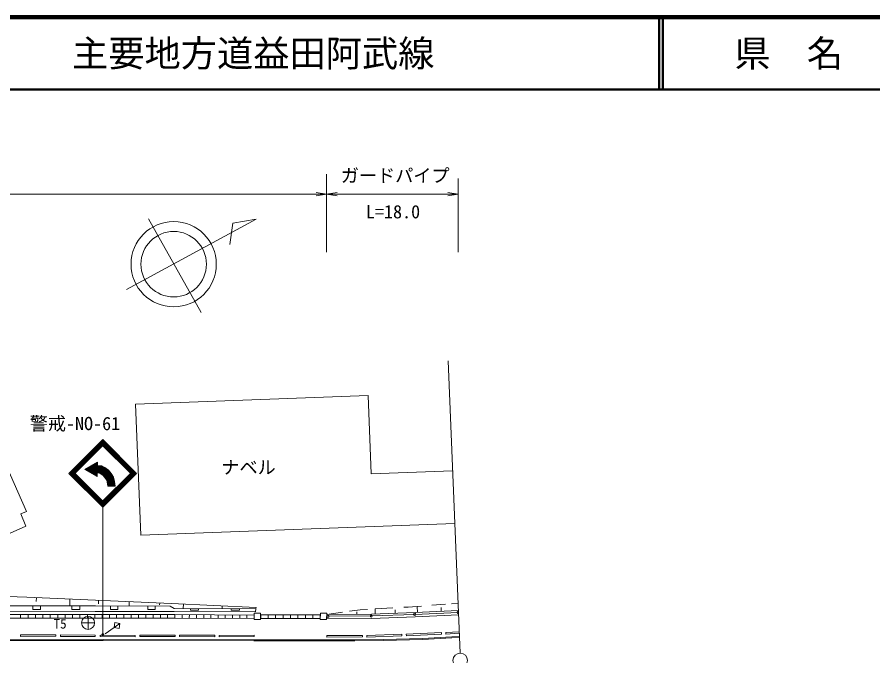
# Model space of a CAD drawing. Units: millimetres, scale not verified. Extents: x 40000 to 680000, y 20000 to 380000.
# Drawn here: x 209147 to 327242, y 291851 to 380000 of the extents above; entities that cross this region are included whole.
import ezdxf
from ezdxf.enums import TextEntityAlignment as Align

# ---------------------------------------------------------------- set-up
doc = ezdxf.new("R2010")
doc.units = ezdxf.units.MM
doc.header["$LTSCALE"] = 1000
for name, color, linetype, lineweight in [('M-BGD', 7, 'Continuous', 13), ('M-BMK-SRVR', 3, 'Continuous', 13), ('M-STR-HTXT', 7, 'Continuous', 13), ('M-STR-STR3', 7, 'Continuous', 13), ('M-STR-STRC', 7, 'Continuous', 13), ('M-TTL', 2, 'Continuous', 140), ('M-TTL-LINE', 7, 'Continuous', 50)]:
    doc.layers.add(name, color=color, linetype=linetype, lineweight=lineweight)
doc.layers.add('M-TTL-TXT', color=7, linetype='Continuous')
doc.styles.add('ＭＳ ゴシック', font='')
doc.styles.get('ＭＳ ゴシック').set_extended_font_data('MS Gothic')

# ---------------------------------------------------------------- blocks, each defined once
blk = doc.blocks.new('open_arrow')
at = {"color": 0, "linetype": 'Continuous', "lineweight": -2}
blk.add_lwpolyline([(7.5, 1.25), (0, 0), (7.5, -1.25)], dxfattribs=at)
blk = doc.blocks.new('filled_dot')
at = {"color": 0, "linetype": 'Continuous', "lineweight": -2, "const_width": 1.25}
blk.add_lwpolyline([(-0.625, 0, 1), (0.625, 0, 1)], format="xyb", close=True, dxfattribs=at)

msp = doc.modelspace()

# ---------------------------------------------------------------- linework, layer by layer
at = {"layer": 'M-BGD'}
for p, q in [((257574, 327805), (225502, 326591)), ((257574, 327805), (258018, 316953)), ((225502, 326591), (226242, 308502)), ((207548, 318366), (210463, 311798)), ((258018, 316953), (269237, 317378)), ((210463, 311798), (209644, 311431)), ((209644, 311431), (210341, 309745)), ((210341, 309745), (201148, 305641)), ((226242, 308502), (269552, 310142)), ((210507, 299944), (181558, 301159)), ((230449, 299071), (210507, 299944)), ((211799, 299361), (211822, 299886)), ((216400, 298759), (216440, 299684)), ((220367, 299025), (220388, 299511)), ((224600, 298768), (224624, 299326)), ((228817, 298896), (228827, 299142)), ((242113, 298544), (230449, 299071)), ((232057, 298370), (232086, 298997)), ((268274, 298968), (266356, 298830)), ((269978, 299090), (269069, 299025)), ((219899, 297986), (198325, 298024)), ((198333, 298773), (219960, 298756)), ((211309, 298263), (211309, 298763)), ((212390, 298262), (211309, 298263)), ((212390, 298262), (212391, 298762)), ((216716, 298258), (216716, 298758)), ((217797, 298257), (216716, 298258)), ((217797, 298257), (217797, 298757)), ((230836, 297979), (219899, 297986)), ((219960, 298756), (230281, 298731)), ((222023, 298251), (222024, 298751)), ((223055, 298248), (222023, 298251)), ((223055, 298248), (223056, 298748)), ((227183, 298239), (227185, 298739)), ((228215, 298236), (227183, 298239)), ((228215, 298236), (228217, 298736)), ((230281, 298731), (230815, 298376)), ((230815, 298376), (242075, 298326)), ((242048, 297944), (230836, 297979)), ((233066, 298177), (233067, 298366)), ((234192, 298172), (233066, 298177)), ((234192, 298172), (234193, 298361)), ((237432, 298347), (237451, 298755)), ((238696, 298165), (238697, 298341)), ((239822, 298160), (238696, 298165)), ((239822, 298160), (239823, 298336)), ((241871, 297746), (241867, 296870)), ((242745, 297742), (241871, 297746)), ((242075, 298326), (242048, 297944)), ((242075, 298326), (242113, 298544)), ((242742, 296867), (242745, 297742)), ((251004, 297751), (250990, 296870)), ((251876, 297737), (251004, 297751)), ((251862, 296856), (251876, 297737)), ((254039, 297870), (251892, 297573)), ((251892, 297573), (258057, 297628)), ((256466, 298207), (255029, 298008)), ((256021, 297919), (256024, 297610)), ((257508, 298268), (256466, 298207)), ((258057, 297628), (264070, 297827)), ((258541, 298328), (258564, 297645)), ((260979, 298471), (258553, 298329)), ((261303, 298199), (261319, 297736)), ((263103, 298596), (262521, 298562)), ((264955, 298729), (263103, 298596)), ((264016, 297573), (270029, 297850)), ((264070, 297827), (270039, 298095)), ((264376, 298687), (264414, 297843)), ((267662, 298541), (267687, 297990)), ((198380, 297073), (219862, 297071)), ((198381, 297573), (219863, 297571)), ((209633, 297072), (209633, 297572)), ((210656, 297072), (210656, 297572)), ((211679, 297072), (211679, 297572)), ((212702, 297072), (212702, 297572)), ((213725, 297071), (213725, 297571)), ((214748, 297071), (214748, 297571)), ((215771, 297071), (215771, 297571)), ((216794, 297071), (216794, 297571)), ((217817, 297071), (217817, 297571)), ((218839, 297071), (218840, 297571)), ((219862, 297071), (219862, 297571)), ((219862, 297071), (219863, 297571)), ((219862, 297071), (230925, 297065)), ((219863, 297571), (230927, 297565)), ((220868, 297070), (220868, 297570)), ((221874, 297070), (221874, 297570)), ((222879, 297069), (222880, 297569)), ((223885, 297069), (223885, 297569)), ((224891, 297068), (224891, 297568)), ((225896, 297067), (225897, 297567)), ((226902, 297067), (226902, 297567)), ((227908, 297066), (227908, 297566)), ((228913, 297066), (228914, 297566)), ((229919, 297065), (229919, 297565)), ((230925, 297065), (230925, 297565)), ((230925, 297065), (230928, 297565)), ((230925, 297065), (241850, 296991)), ((230927, 297565), (241853, 297491)), ((231918, 297058), (231921, 297558)), ((232911, 297051), (232915, 297551)), ((233904, 297045), (233908, 297545)), ((234897, 297038), (234901, 297538)), ((235891, 297031), (235894, 297531)), ((236884, 297025), (236887, 297525)), ((237877, 297018), (237880, 297518)), ((238870, 297011), (238873, 297511)), ((239863, 297004), (239867, 297504)), ((240856, 296998), (240860, 297498)), ((241850, 296991), (241853, 297491)), ((241867, 296870), (242742, 296867)), ((242771, 297504), (250978, 297511)), ((242772, 297004), (242771, 297504)), ((242772, 297004), (250979, 297011)), ((243797, 297005), (243797, 297505)), ((244823, 297006), (244823, 297506)), ((245849, 297006), (245849, 297506)), ((246875, 297007), (246875, 297507)), ((247901, 297008), (247900, 297508)), ((248927, 297009), (248926, 297509)), ((249953, 297010), (249952, 297510)), ((250979, 297011), (250978, 297511)), ((250990, 296870), (251862, 296856)), ((251898, 296973), (258070, 297028)), ((252035, 297313), (258009, 297364)), ((258009, 297364), (264016, 297573)), ((258070, 297028), (264093, 297228)), ((264093, 297228), (270077, 297496)), ((221005, 294133), (195849, 294144)), ((209635, 294740), (214491, 294752)), ((209636, 294540), (209635, 294740)), ((214492, 294552), (209636, 294540)), ((214491, 294752), (214492, 294552)), ((215121, 294548), (215122, 294748)), ((219935, 294531), (215121, 294548)), ((215122, 294748), (219935, 294731)), ((219935, 294731), (219935, 294531)), ((220592, 294512), (220593, 294712)), ((225459, 294486), (220592, 294512)), ((220593, 294712), (225460, 294686)), ((241817, 294075), (221005, 294133)), ((225460, 294686), (225459, 294486)), ((226059, 294506), (226059, 294706)), ((226059, 294706), (230941, 294706)), ((230941, 294506), (226059, 294506)), ((230941, 294706), (230941, 294506)), ((231557, 294520), (231558, 294720)), ((236427, 294490), (231557, 294520)), ((231558, 294720), (236428, 294690)), ((236428, 294690), (236427, 294490)), ((237049, 294686), (241879, 294705)), ((237050, 294486), (237049, 294686)), ((241880, 294505), (237050, 294486)), ((255771, 294071), (241817, 294075)), ((241879, 294705), (241880, 294505)), ((251880, 294644), (256793, 294684)), ((251881, 294444), (251880, 294644)), ((256794, 294484), (251881, 294444)), ((259710, 294109), (255771, 294071)), ((256793, 294684), (256794, 294484)), ((257395, 294648), (262250, 294826)), ((257402, 294448), (257395, 294648)), ((262257, 294626), (257402, 294448)), ((265090, 294259), (259710, 294109)), ((265096, 294109), (259712, 293959)), ((262250, 294826), (262257, 294626)), ((262858, 294835), (267711, 295057)), ((262868, 294635), (262858, 294835)), ((267720, 294857), (262868, 294635)), ((269146, 294476), (265090, 294259)), ((269154, 294326), (265096, 294109)), ((267711, 295057), (267720, 294857)), ((270157, 295180), (268315, 295068)), ((268327, 294869), (268315, 295068)), ((270149, 294979), (268327, 294869)), ((270188, 294556), (269146, 294476)), ((270180, 294405), (269157, 294326)), ((221005, 293983), (195849, 293994)), ((241817, 293925), (221005, 293983)), ((255771, 293921), (241817, 293925)), ((259712, 293959), (255771, 293921))]:
    msp.add_line(p, q, dxfattribs=at)
for centre in [(264016, 297573), (252035, 297313), (258009, 297364)]:
    msp.add_circle(centre, 150, dxfattribs=at)
msp.add_arc((270029, 297850), 150, 88.34137, 279.94311, dxfattribs=at)
at = {"layer": 'M-BMK-SRVR'}
for p, q in [((224222, 342394), (242158, 352118)), ((227261, 352178), (234553, 339249)), ((242158, 352118), (238913, 351564)), ((238913, 351564), (238502, 348632)), ((268629, 332562), (270280, 292224)), ((218932, 295509), (218932, 297309)), ((219832, 296409), (218032, 296409))]:
    msp.add_line(p, q, dxfattribs=at)
for centre, radius in [((230753, 345905), 5885), ((230753, 345905), 4520), ((218932, 296409), 900), ((270295, 291224), 1000)]:
    msp.add_circle(centre, radius, dxfattribs=at)
at = {"layer": 'M-STR-STR3'}
for p, q in [((251855, 347578), (251855, 358336)), ((270029, 347578), (270029, 357736)), ((70187, 355578), (251855, 355578)), ((251855, 355578), (270029, 355578))]:
    msp.add_line(p, q, dxfattribs=at)
at = {"layer": 'M-STR-STRC'}
for p, q in [((216303, 317041), (220970, 321708)), ((216445, 317041), (220970, 321566)), ((216586, 317041), (220970, 321425)), ((216728, 317041), (220970, 321283)), ((220970, 321708), (225637, 317041)), ((220970, 321566), (225496, 317041)), ((220970, 321425), (225354, 317041)), ((220970, 321283), (225213, 317041)), ((216798, 316970), (221041, 321213)), ((216869, 316899), (221112, 321142)), ((216940, 316828), (221182, 321071)), ((220758, 321071), (225001, 316828)), ((220829, 321142), (225072, 316899)), ((220900, 321213), (225142, 316970)), ((220251, 318605), (218490, 317588)), ((218651, 317495), (218651, 317682)), ((218751, 317437), (218751, 317739)), ((218851, 317380), (218851, 317797)), ((218951, 317322), (218951, 317855)), ((219051, 317264), (219051, 317912)), ((219151, 317206), (219151, 317970)), ((220251, 318605), (219221, 317575)), ((219251, 317149), (219251, 318028)), ((219351, 317091), (219351, 318086)), ((219451, 317033), (219451, 318143)), ((219551, 316975), (219551, 318201)), ((219651, 316918), (219651, 318259)), ((219751, 316860), (219751, 318317)), ((219851, 316802), (219851, 318374)), ((219951, 316845), (219951, 318432)), ((220051, 316745), (220051, 318490)), ((220151, 316645), (220151, 318548)), ((220151, 318011), (220752, 317974)), ((220151, 317911), (220721, 317876)), ((220151, 317811), (220689, 317777)), ((220151, 317711), (220658, 317679)), ((220251, 318105), (220251, 318605)), ((220251, 318105), (220783, 318072)), ((220251, 318105), (220254, 318105)), ((220658, 317679), (221461, 317179)), ((220689, 317777), (221530, 317254)), ((220721, 317876), (221600, 317328)), ((220752, 317974), (221669, 317403)), ((220783, 318072), (221739, 317477)), ((220783, 318072), (221245, 317869)), ((221245, 317869), (221739, 317477)), ((216303, 317041), (220970, 312374)), ((216445, 317041), (220970, 312515)), ((216586, 317041), (220970, 312657)), ((216728, 317041), (220970, 312798)), ((216798, 317111), (221041, 312869)), ((216869, 317182), (221112, 312939)), ((216940, 317253), (221182, 313010)), ((220189, 316607), (218490, 317588)), ((218551, 317553), (218551, 317624)), ((220189, 316607), (219221, 317575)), ((220151, 317611), (220626, 317581)), ((220151, 317510), (220595, 317483)), ((220151, 317410), (220563, 317384)), ((220151, 317310), (220532, 317286)), ((220151, 317210), (220501, 317188)), ((220469, 317090), (220189, 317107)), ((220189, 317107), (220189, 316607)), ((221044, 316732), (220469, 317090)), ((220501, 317188), (221114, 316806)), ((220532, 317286), (221183, 316881)), ((220563, 317384), (221253, 316955)), ((220595, 317483), (221322, 317030)), ((220626, 317581), (221392, 317104)), ((220758, 313010), (225001, 317253)), ((220829, 312939), (225072, 317182)), ((220900, 312869), (225142, 317111)), ((220970, 312798), (225213, 317041)), ((220970, 312657), (225354, 317041)), ((220970, 312515), (225496, 317041)), ((220970, 312374), (225637, 317041)), ((221506, 316097), (221044, 316732)), ((221114, 316806), (221600, 316137)), ((221183, 316881), (221694, 316177)), ((221253, 316955), (221788, 316218)), ((221322, 317030), (221883, 316258)), ((221392, 317104), (221977, 316299)), ((221461, 317179), (222071, 316339)), ((221530, 317254), (222165, 316380)), ((221600, 317328), (222260, 316420)), ((221669, 317403), (222354, 316460)), ((221739, 317477), (222448, 316501)), ((221739, 317477), (222127, 317037)), ((222127, 317037), (222448, 316501)), ((222448, 316501), (222674, 315272)), ((222448, 316501), (222597, 315924)), ((221658, 315272), (221506, 316097)), ((221600, 316137), (221759, 315272)), ((221694, 316177), (221861, 315272)), ((221788, 316218), (221963, 315272)), ((221883, 316258), (222064, 315272)), ((221977, 316299), (222166, 315272)), ((222071, 316339), (222268, 315272)), ((222165, 316380), (222369, 315272)), ((222260, 316420), (222471, 315272)), ((222354, 316460), (222573, 315272)), ((222597, 315924), (222674, 315272)), ((221658, 315272), (222674, 315272)), ((220970, 312374), (220970, 307578)), ((220970, 294775), (220970, 307578)), ((222530, 295767), (222654, 296456)), ((222654, 296456), (223343, 296332)), ((223343, 296332), (221290, 294905)), ((223219, 295643), (222530, 295767)), ((223343, 296332), (223219, 295643))]:
    msp.add_line(p, q, dxfattribs=at)
at = {"layer": 'M-TTL'}
msp.add_line((680000, 380000), (40000, 380000), dxfattribs=at)
at = {"layer": 'M-TTL-LINE'}
for p, q in [((297750, 380000), (297750, 370000)), ((298250, 380000), (298250, 370000)), ((40000, 370000), (680000, 370000))]:
    msp.add_line(p, q, dxfattribs=at)

# ---------------------------------------------------------------- block references
at = {"layer": 'M-STR-STR3', "xscale": 193, "yscale": 193, "rotation": 180}
for p in [(251855, 355578), (270029, 355578)]:
    msp.add_blockref('open_arrow', p, dxfattribs=at)
at = {"layer": 'M-STR-STR3', "xscale": 193, "yscale": 193}
msp.add_blockref('open_arrow', (251855, 355578), dxfattribs=at)
at = {"layer": 'M-STR-STRC', "xscale": 160, "yscale": 160, "rotation": 90}
msp.add_blockref('filled_dot', (220970, 294775), dxfattribs=at)

# ---------------------------------------------------------------- texts
at = {"layer": 'M-BMK-SRVR', "style": 'ＭＳ ゴシック'}
msp.add_text('T5', height=1320, dxfattribs=at).set_placement((214184, 295232), align=Align.BOTTOM_LEFT)
at = {"layer": 'M-STR-HTXT', "style": 'ＭＳ ゴシック'}
msp.add_text('ナベル', height=1833, dxfattribs=at).set_placement((237338, 316408), align=Align.BOTTOM_LEFT)
at = {"layer": 'M-STR-STR3', "style": 'ＭＳ ゴシック'}
for s, p in [('ガードパイプ', (253823, 356669)), ('L=18.0', (257281, 351680))]:
    msp.add_text(s, height=1833, dxfattribs=at).set_placement(p, align=Align.BOTTOM_LEFT)
at = {"layer": 'M-STR-STRC', "style": 'ＭＳ ゴシック'}
msp.add_text('警戒-NO-61', height=1833, dxfattribs=at).set_placement((210886, 322450), align=Align.BOTTOM_LEFT)
at = {"layer": 'M-TTL-TXT', "style": 'ＭＳ ゴシック'}
msp.add_text('主要地方道益田阿武線', height=3666, dxfattribs=at).set_placement((216734, 375000), align=Align.MIDDLE_LEFT)
msp.add_text('県\u3000名', height=3666, dxfattribs=at).set_placement((315625, 375000), align=Align.MIDDLE_CENTER)

doc.saveas('drawing.dxf')
